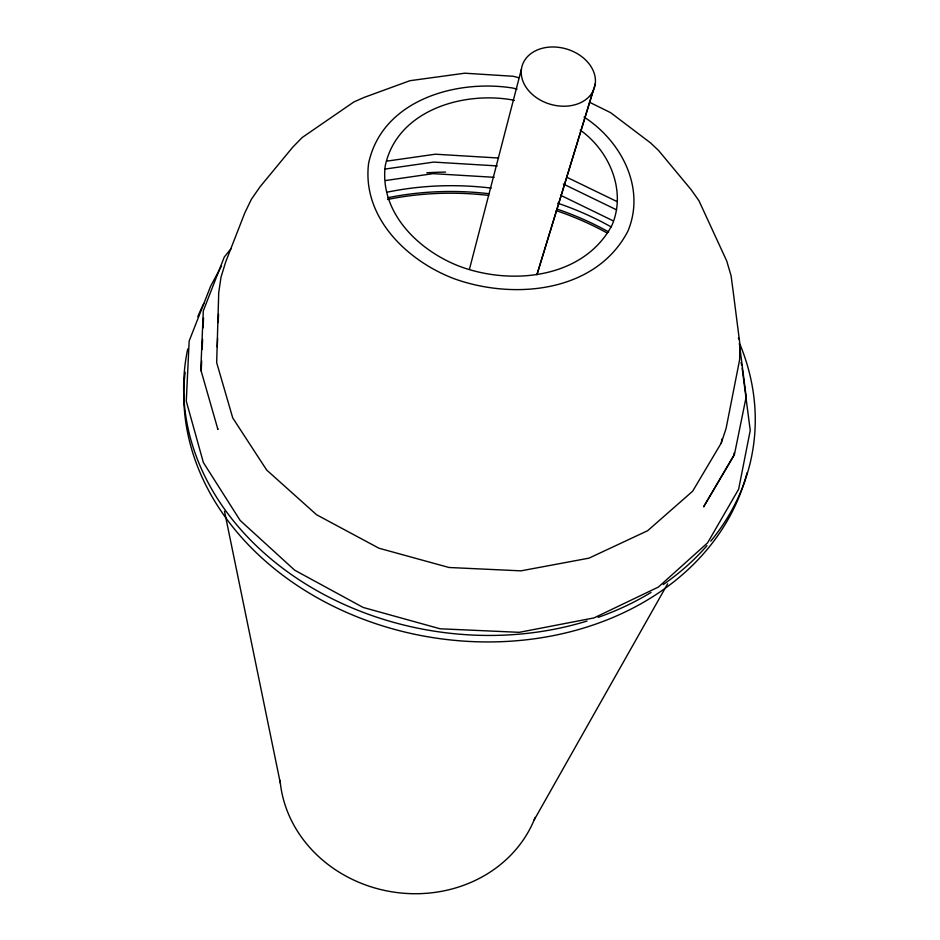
<?xml version="1.0" encoding="UTF-8"?>
<svg xmlns="http://www.w3.org/2000/svg" width="940" height="940" viewBox="0 0 940 940"><rect width="100%" height="100%" fill="white"/><g stroke="black" fill="none" stroke-linecap="round" stroke-linejoin="round"><path stroke-width="1.41" d="M217.269 346.907L217.598 338.329M218.209 322.585L218.538 313.995M201.231 370.983L201.665 360.925M202.159 349.433L202.594 339.375M203.087 327.884L203.522 317.826M734.175 452.916L733.6 455.782L703.59 506.883L734.387 454.748L746.078 397.326M518.716 77.703L513.158 76.269L464.771 73.203L409.899 80.711L364.344 97.337L353.875 101.955L302.151 137.534L292.61 147.333L260.122 186.696L251.368 199.304L244.788 212.934L225.659 262.025L221.006 277.194L218.726 292.669L216.67 362.652L232.744 417.947L266.678 470.047L316.58 514.756L378.973 548.231L449.003 567.49L520.96 570.85L588.957 558.16L647.613 530.736L692.651 491.209L721.262 443.034L722.143 438.733M469.471 269.157L521.442 69.078M537.057 274.28L595.337 83.613M536.94 274.727L593.163 90.816A37.776 28.799 16.5 0 0 552.05 46.977A37.776 28.799 16.5 0 0 529.819 91.979A37.776 28.799 16.5 0 0 593.199 90.839M721.262 443.034L726.091 428.452L739.616 359.797L739.874 343.923L733.071 290.695L731.073 275.702L726.738 261.003L698.937 200.714L690.994 189.504L658.552 150.471L650.55 142.904L610.601 112.659L589.404 102.19M221.499 266.008L210.666 286.113L189.151 341.055L186.285 401.204L203.369 462.527L240.147 520.431L294.678 570.192L363.122 607.44L440.12 628.789L519.291 632.326L594.033 617.897L658.364 587.077L707.585 542.862L738.64 489.2L750.238 430.438L742.142 368.034M534.096 820.068L667.635 583.799M231.322 248.371L224.249 257.078L203.299 310.87L200.796 369.749L217.927 429.51L217.54 428.393M385.565 180.527L433.093 173.653L494.158 177.308M387.092 161.093L435.42 154.207L498.599 158.026M385.001 169.071L433.681 162.091L497.295 165.922M517.047 89.124L512.935 88.066C456.253 78.972 382.004 99.992 368.586 163.419C361.877 217.422 407.173 260.862 454.008 278.663C513.228 300.13 595.666 292.88 627.838 231.275C646.074 188.024 621.152 140.883 584.046 117.054M514.298 100.486L511.536 99.781C461.857 91.286 396.774 110.861 385.2 166.063C379.619 213.227 419.193 251.027 460.118 266.537C511.807 285.619 583.493 278.534 611.905 225.388C626.757 190.984 609.496 150.835 580.227 130.096M566.89 177.284L617.039 201.571M563.319 184.005L616.558 209.832M560.569 195.238L612.774 220.642M738.405 337.906L738.805 339.023M224.507 511.313L280.343 783.161M741.131 362.417L741.636 365.225M739.345 343.3L746.078 396.046M535.142 817.436A131.659 118.393 9.2 0 1 394.377 892.201A131.659 118.393 9.2 0 1 280.061 780.341M387.538 199.492A266.678 214.179 9.1 0 1 488.647 195.426M556.269 210.63A266.678 214.179 9.1 0 1 606.958 232.885M387.703 197.764A266.96 214.285 9.1 0 1 488.906 193.711M556.597 208.927A266.96 214.285 9.1 0 1 608.603 231.886M747.042 472.773A285.807 229.607 9.1 0 1 425.503 636.38A285.807 229.607 9.1 0 1 185.18 372.17M740.133 344.745A287.088 230.1 9.1 0 1 710.758 541.17M706.986 545.635A287.088 230.1 9.1 0 1 663.205 584.551M651.044 592.435A287.088 230.1 9.1 0 1 598.145 617.357M587.042 621.023A287.088 230.1 9.1 0 1 294.655 576.819A287.088 230.1 9.1 0 1 187.73 348.987M197.788 316.71A287.088 230.1 9.1 0 1 203.816 303.549M426.772 172.819A287.088 230.1 9.1 0 1 445.595 172.091M386.834 192.254A267.877 214.649 9.1 0 1 491.221 188.106M557.69 203.193A267.877 214.649 9.1 0 1 611.129 226.904"/></g></svg>
